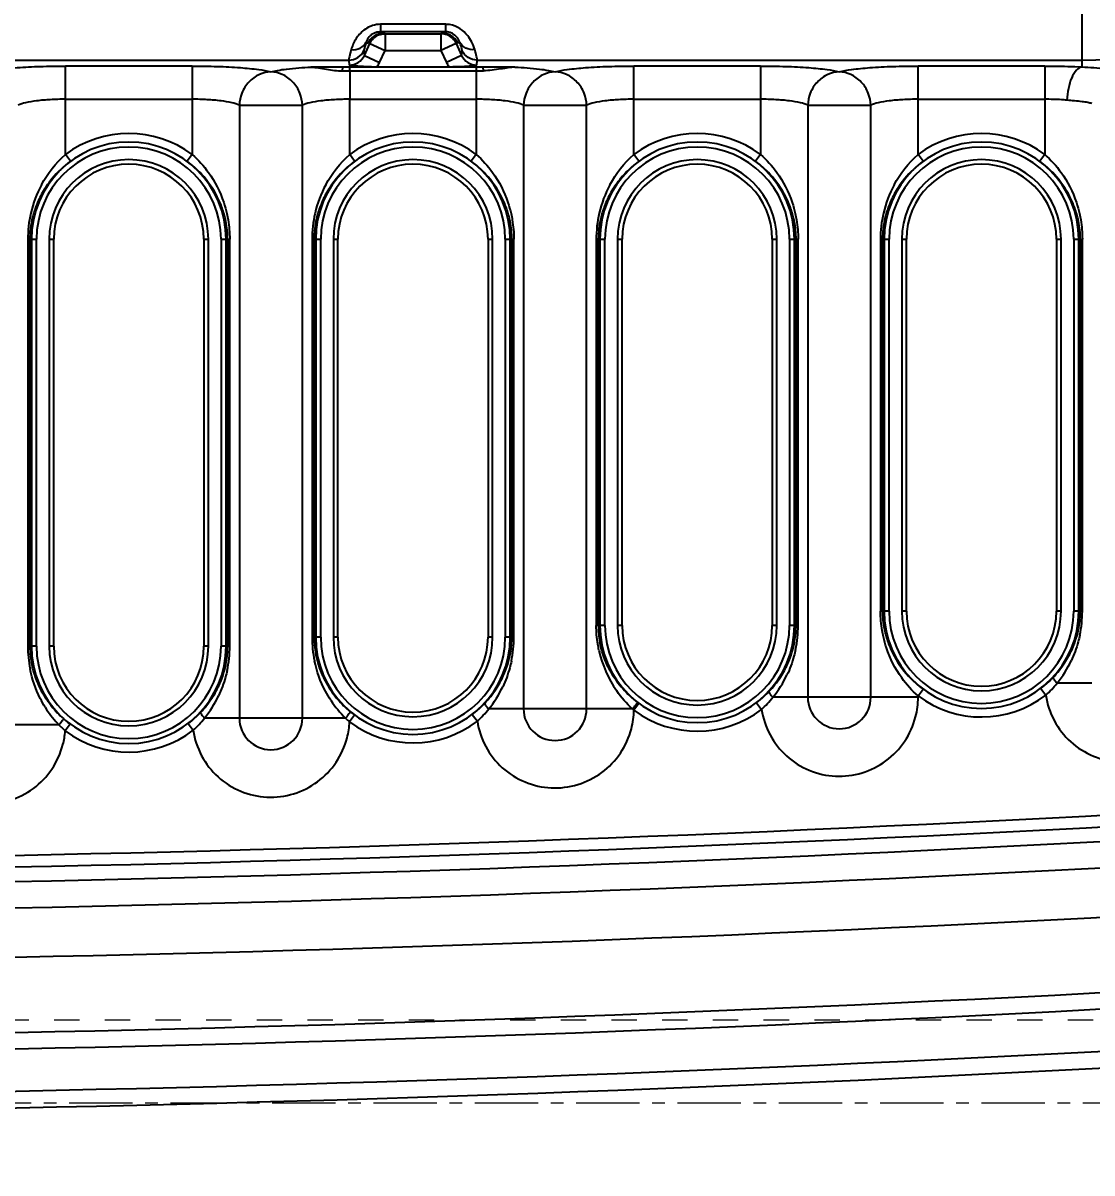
# Model space of a CAD drawing. Header units: millimetres. Extents: x 309 to 11345, y -1340 to 1318.
# Drawn here: x 1087.2 to 1151.5, y -612.7 to -543.5 of the extents above; entities that cross this region are included whole.
import ezdxf

# ---------------------------------------------------------------- set-up
doc = ezdxf.new("R2010")
doc.units = ezdxf.units.MM
doc.header["$LTSCALE"] = 16.335
doc.header["$PDMODE"] = 3
doc.header["$PDSIZE"] = 0.3125
doc.linetypes.add('CENTER', pattern=[0.6, 0.375, -0.075, 0.075, -0.075])
doc.linetypes.add('HIDDEN', pattern=[0.2, 0.1, -0.1])
doc.layers.get('0').update_dxf_attribs({"linetype": 'CONTINUOUS'})
doc.layers.get('Defpoints').update_dxf_attribs({"linetype": 'CONTINUOUS'})
doc.layers.add('cool', color=153, linetype='HIDDEN', lineweight=9)
doc.styles.get("Standard").update_dxf_attribs({"font": 'txt', "width": 0.8})
doc.dimstyles.get("Standard").update_dxf_attribs({"dimtxt": 0.15625, "dimasz": 0.1875, "dimexe": 0.125, "dimexo": 0.0625, "dimtad": 0, "dimtih": 1, "dimtoh": 1, "dimdsep": 46, "dimtxsty": 'Standard', "dimcen": 0.09, "dimadec": 0, "dimazin": 0, "dimtp": 0.01, "dimtm": 0.01, "dimtfac": 1, "dimtofl": 0, "dimtmove": 0, "dimatfit": 3, "dimfxl": 0, "dimtolj": 1, "dimarcsym": 0})

# ---------------------------------------------------------------- blocks, each defined once
blk = doc.blocks.new('*D117')
at = {"color": 4, "lineweight": -2}
blk.add_line((1248.31, -589.328), (1335.614, -589.328), dxfattribs=at)
at = {"layer": 'Defpoints', "color": 0}
for p in [(1045.847, -463.458), (1248.247, -589.328), (1335.614, -589.328)]:
    blk.add_point(p, dxfattribs=at)
at = {"color": 6, "insert": (1354.281, -589.328), "char_height": 10, "attachment_point": 5}
blk.add_mtext('\\A1;125.87', dxfattribs=at)
blk = doc.blocks.new('*D118')
at = {"color": 4, "lineweight": -2}
blk.add_line((1272.345, -608.458), (1335.614, -608.458), dxfattribs=at)
at = {"layer": 'Defpoints', "color": 0}
for p in [(1045.847, -463.458), (1272.283, -608.458), (1335.614, -608.458)]:
    blk.add_point(p, dxfattribs=at)
at = {"color": 6, "insert": (1352.947, -608.458), "char_height": 10, "attachment_point": 5}
blk.add_mtext('\\A1;145.00', dxfattribs=at)
blk = doc.blocks.new('*D119')
at = {"color": 4, "lineweight": -2}
for p, q in [((1045.91, -628.458), (1295.614, -628.458)), ((1295.614, -628.458), (1315.614, -628.208)), ((1315.614, -628.208), (1335.614, -628.208))]:
    blk.add_line(p, q, dxfattribs=at)
at = {"layer": 'Defpoints', "color": 0}
for p in [(1045.847, -463.458), (1045.847, -628.458), (1335.614, -628.208)]:
    blk.add_point(p, dxfattribs=at)
at = {"color": 6, "insert": (1352.947, -628.208), "char_height": 10, "attachment_point": 5}
blk.add_mtext('\\A1;165.00', dxfattribs=at)
blk = doc.blocks.new('*D120')
at = {"color": 4, "lineweight": -2}
blk.add_line((1290.91, -668.458), (1335.614, -668.458), dxfattribs=at)
at = {"layer": 'Defpoints', "color": 0}
for p in [(1045.847, -463.458), (1290.847, -668.458), (1335.614, -668.458)]:
    blk.add_point(p, dxfattribs=at)
at = {"color": 6, "insert": (1353.614, -668.458), "char_height": 10, "attachment_point": 5}
blk.add_mtext('\\A1;205.00', dxfattribs=at)
blk = doc.blocks.new('*D130')
at = {"color": 4, "lineweight": -2}
for p, q in [((1133.847, -632.538), (1133.847, -674.629)), ((1133.847, -674.629), (1137.593, -694.629)), ((1137.593, -694.629), (1137.593, -714.629))]:
    blk.add_line(p, q, dxfattribs=at)
at = {"layer": 'Defpoints', "color": 0}
for p in [(1045.847, -463.458), (1133.847, -632.476), (1137.593, -714.629)]:
    blk.add_point(p, dxfattribs=at)
at = {"color": 6, "insert": (1137.593, -729.296), "char_height": 10, "attachment_point": 5, "rotation": 90}
blk.add_mtext('\\A1;88.00', dxfattribs=at)
blk = doc.blocks.new('*D131')
at = {"color": 4, "lineweight": -2}
blk.add_line((1245.346, -525.14), (1245.346, -714.629), dxfattribs=at)
at = {"layer": 'Defpoints', "color": 0}
for p in [(1045.847, -463.458), (1245.346, -525.077), (1245.346, -714.629)]:
    blk.add_point(p, dxfattribs=at)
at = {"color": 6, "insert": (1245.346, -732.629), "char_height": 10, "attachment_point": 5, "rotation": 90}
blk.add_mtext('\\A1;199.50', dxfattribs=at)
blk = doc.blocks.new('*D132')
at = {"color": 4, "lineweight": -2}
for p, q in [((1243.847, -593.791), (1243.847, -674.629)), ((1243.847, -674.629), (1234.06, -694.629)), ((1234.06, -694.629), (1234.06, -714.629))]:
    blk.add_line(p, q, dxfattribs=at)
at = {"layer": 'Defpoints', "color": 0}
for p in [(1045.847, -463.458), (1243.847, -593.728), (1234.06, -714.629)]:
    blk.add_point(p, dxfattribs=at)
at = {"color": 6, "insert": (1234.06, -731.963), "char_height": 10, "attachment_point": 5, "rotation": 90}
blk.add_mtext('\\A1;198.00', dxfattribs=at)
blk = doc.blocks.new('*D133')
at = {"color": 4, "lineweight": -2}
blk.add_line((1267.747, -492.391), (1267.747, -714.629), dxfattribs=at)
at = {"layer": 'Defpoints', "color": 0}
for p in [(1045.847, -463.458), (1267.747, -492.328), (1267.747, -714.629)]:
    blk.add_point(p, dxfattribs=at)
at = {"color": 6, "insert": (1267.747, -732.629), "char_height": 10, "attachment_point": 5, "rotation": 90}
blk.add_mtext('\\A1;221.90', dxfattribs=at)
blk = doc.blocks.new('*D134')
at = {"color": 4, "lineweight": -2}
for p, q in [((1290.847, -668.521), (1290.847, -688.458)), ((1290.847, -688.458), (1302.533, -694.629)), ((1302.533, -694.629), (1302.533, -714.629))]:
    blk.add_line(p, q, dxfattribs=at)
at = {"layer": 'Defpoints', "color": 0}
for p in [(1045.847, -463.458), (1290.847, -668.458), (1302.533, -714.629)]:
    blk.add_point(p, dxfattribs=at)
at = {"color": 6, "insert": (1302.533, -733.296), "char_height": 10, "attachment_point": 5, "rotation": 90}
blk.add_mtext('\\A1;245.00', dxfattribs=at)
blk = doc.blocks.new('*D166')
at = {"color": 4, "lineweight": -2}
for p, q in [((1275.847, -526.278), (1275.847, -675.217)), ((1275.847, -675.217), (1285.463, -695.217)), ((1285.463, -695.217), (1285.463, -715.217))]:
    blk.add_line(p, q, dxfattribs=at)
at = {"layer": 'Defpoints', "color": 0}
for p in [(1045.847, -463.458), (1275.847, -526.216), (1285.463, -715.217)]:
    blk.add_point(p, dxfattribs=at)
at = {"color": 6, "insert": (1285.463, -733.217), "char_height": 10, "attachment_point": 5, "rotation": 90}
blk.add_mtext('\\A1;230.00', dxfattribs=at)

msp = doc.modelspace()

# ---------------------------------------------------------------- linework, layer by layer
at = {"color": 7, "linetype": 'Continuous'}
for p, q in [((1150.922, -535.704), (1150.922, -546.136)), ((1112.65, -543.573), (1108.754, -543.573)), ((1108.754, -543.573), (1108.754, -544.025)), ((1112.65, -543.573), (1112.65, -544.025)), ((1108.452, -544.238), (1108.45, -544.238)), ((1112.65, -544.025), (1108.754, -544.025)), ((1108.754, -544.025), (1108.849, -544.105)), ((1108.849, -544.105), (1109.023, -544.105)), ((1109.023, -544.138), (1112.38, -544.138)), ((1109.023, -544.138), (1109.023, -545.143)), ((1112.38, -544.105), (1112.554, -544.105)), ((1112.38, -544.138), (1112.38, -545.143)), ((1112.65, -544.025), (1112.554, -544.105)), ((1112.954, -544.238), (1112.952, -544.238)), ((1107.752, -545.144), (1107.777, -545.44)), ((1107.777, -545.44), (1108.113, -544.719)), ((1107.895, -544.649), (1107.979, -544.719)), ((1108.113, -544.719), (1109.023, -545.143)), ((1108.687, -545.865), (1109.023, -545.143)), ((1109.023, -545.143), (1112.38, -545.143)), ((1113.29, -544.719), (1112.38, -545.143)), ((1112.38, -545.143), (1112.717, -545.865)), ((1113.29, -544.719), (1113.627, -545.44)), ((1113.508, -544.649), (1113.425, -544.719)), ((1113.627, -545.44), (1113.652, -545.144)), ((994.907, -545.72), (1106.842, -545.72)), ((1106.842, -545.72), (1106.868, -546.027)), ((1107.777, -545.44), (1108.687, -545.865)), ((1113.627, -545.44), (1112.717, -545.865)), ((1114.536, -546.027), (1114.562, -545.72)), ((1114.562, -545.72), (1150.922, -545.72)), ((1097.416, -546.082), (1089.8, -546.082)), ((1089.8, -551.405), (1089.8, -546.082)), ((1097.416, -546.082), (1097.416, -551.405)), ((1106.464, -546.369), (1106.476, -546.146)), ((1114.509, -546.144), (1106.894, -546.144)), ((1106.895, -546.375), (1106.894, -548.082)), ((1106.895, -546.375), (1114.509, -546.375)), ((1114.509, -546.144), (1114.51, -551.405)), ((1114.94, -546.369), (1114.928, -546.146)), ((1131.603, -546.082), (1123.987, -546.082)), ((1123.987, -551.405), (1123.987, -546.082)), ((1131.603, -546.082), (1131.603, -551.405)), ((1148.697, -546.082), (1141.081, -546.082)), ((1141.081, -551.405), (1141.081, -546.082)), ((1148.697, -546.082), (1148.697, -551.405)), ((1089.8, -548.082), (1097.416, -548.082)), ((1100.26, -548.434), (1104.051, -548.434)), ((1100.26, -548.434), (1100.26, -585.313)), ((1104.051, -585.313), (1104.051, -548.434)), ((1106.894, -548.082), (1114.51, -548.082)), ((1106.894, -551.405), (1106.894, -548.082)), ((1117.353, -548.434), (1121.144, -548.434)), ((1117.353, -548.434), (1117.353, -584.76)), ((1121.144, -584.76), (1121.144, -548.434)), ((1123.987, -548.082), (1131.603, -548.082)), ((1134.447, -548.434), (1138.238, -548.434)), ((1134.447, -548.434), (1134.447, -584.056)), ((1138.238, -584.056), (1138.238, -548.434)), ((1141.081, -548.082), (1148.697, -548.082)), ((1090.1, -551.807), (1089.8, -551.405)), ((1097.416, -551.405), (1097.116, -551.807)), ((1107.194, -551.807), (1106.894, -551.405)), ((1114.51, -551.405), (1114.21, -551.807)), ((1124.287, -551.807), (1123.987, -551.405)), ((1131.603, -551.405), (1131.303, -551.807)), ((1141.381, -551.807), (1141.081, -551.405)), ((1148.697, -551.405), (1148.397, -551.807)), ((1087.661, -556.505), (1087.537, -556.505)), ((1087.537, -556.505), (1087.537, -580.989)), ((1087.661, -580.989), (1087.661, -556.505)), ((1087.757, -556.505), (1088.058, -556.505)), ((1087.757, -556.505), (1087.757, -580.989)), ((1088.058, -580.989), (1088.058, -556.505)), ((1088.819, -556.505), (1089.095, -556.505)), ((1088.819, -556.505), (1088.819, -580.989)), ((1089.095, -580.989), (1089.095, -556.505)), ((1098.122, -556.505), (1098.398, -556.505)), ((1098.122, -556.505), (1098.122, -580.989)), ((1098.398, -580.989), (1098.398, -556.505)), ((1099.159, -556.505), (1099.46, -556.505)), ((1099.159, -556.505), (1099.159, -580.989)), ((1099.46, -580.989), (1099.46, -556.505)), ((1099.555, -556.505), (1099.68, -556.505)), ((1099.555, -556.505), (1099.555, -580.989)), ((1099.68, -580.989), (1099.68, -556.505)), ((1104.755, -556.505), (1104.631, -556.505)), ((1104.631, -556.505), (1104.631, -580.436)), ((1104.755, -580.436), (1104.755, -556.505)), ((1104.85, -556.505), (1105.151, -556.505)), ((1104.85, -556.505), (1104.85, -580.436)), ((1105.151, -580.436), (1105.151, -556.505)), ((1105.912, -556.505), (1106.188, -556.505)), ((1105.912, -556.505), (1105.912, -580.436)), ((1106.188, -580.436), (1106.188, -556.505)), ((1115.216, -556.505), (1115.491, -556.505)), ((1115.216, -556.505), (1115.216, -580.436)), ((1115.491, -580.436), (1115.491, -556.505)), ((1116.252, -556.505), (1116.553, -556.505)), ((1116.252, -556.505), (1116.252, -580.436)), ((1116.553, -580.436), (1116.553, -556.505)), ((1116.649, -556.505), (1116.773, -556.505)), ((1116.649, -556.505), (1116.649, -580.436)), ((1116.773, -580.436), (1116.773, -556.505)), ((1121.848, -556.505), (1121.724, -556.505)), ((1121.724, -556.505), (1121.724, -579.732)), ((1121.848, -579.732), (1121.848, -556.505)), ((1121.944, -556.505), (1122.245, -556.505)), ((1121.944, -556.505), (1121.944, -579.732)), ((1122.245, -579.732), (1122.245, -556.505)), ((1123.006, -556.505), (1123.282, -556.505)), ((1123.006, -556.505), (1123.006, -579.732)), ((1123.282, -579.732), (1123.282, -556.505)), ((1132.309, -556.505), (1132.585, -556.505)), ((1132.309, -556.505), (1132.309, -579.732)), ((1132.585, -579.732), (1132.585, -556.505)), ((1133.346, -556.505), (1133.647, -556.505)), ((1133.346, -556.505), (1133.346, -579.732)), ((1133.647, -579.732), (1133.647, -556.505)), ((1133.742, -556.505), (1133.867, -556.505)), ((1133.742, -556.505), (1133.742, -579.732)), ((1133.867, -579.733), (1133.867, -556.505)), ((1138.942, -556.505), (1138.818, -556.505)), ((1138.818, -556.505), (1138.818, -578.878)), ((1138.942, -578.878), (1138.942, -556.505)), ((1139.037, -556.505), (1139.338, -556.505)), ((1139.037, -556.505), (1139.037, -578.878)), ((1139.338, -578.878), (1139.338, -556.505)), ((1140.099, -556.505), (1140.375, -556.505)), ((1140.099, -556.505), (1140.099, -578.878)), ((1140.375, -578.878), (1140.375, -556.505)), ((1149.403, -556.505), (1149.678, -556.505)), ((1149.403, -556.505), (1149.403, -578.878)), ((1149.678, -578.878), (1149.678, -556.505)), ((1150.439, -556.505), (1150.74, -556.505)), ((1150.439, -556.505), (1150.439, -578.878)), ((1150.74, -578.878), (1150.74, -556.505)), ((1150.836, -556.505), (1150.96, -556.505)), ((1150.836, -556.505), (1150.836, -578.878)), ((1150.96, -578.878), (1150.96, -556.505)), ((1138.942, -578.878), (1138.818, -578.878)), ((1139.338, -578.878), (1139.037, -578.878)), ((1140.375, -578.878), (1140.099, -578.878)), ((1149.678, -578.878), (1149.403, -578.878)), ((1150.74, -578.878), (1150.439, -578.878)), ((1150.836, -578.878), (1150.96, -578.878)), ((1121.848, -579.732), (1121.724, -579.732)), ((1122.245, -579.732), (1121.944, -579.732)), ((1123.282, -579.732), (1123.006, -579.732)), ((1132.585, -579.732), (1132.309, -579.732)), ((1133.647, -579.732), (1133.346, -579.732)), ((1133.742, -579.732), (1133.867, -579.733)), ((1087.661, -580.989), (1087.537, -580.989)), ((1088.058, -580.989), (1087.757, -580.989)), ((1089.095, -580.989), (1088.819, -580.989)), ((1098.398, -580.989), (1098.122, -580.989)), ((1099.46, -580.989), (1099.159, -580.989)), ((1099.555, -580.989), (1099.68, -580.989)), ((1104.755, -580.436), (1104.631, -580.436)), ((1105.151, -580.436), (1104.85, -580.436)), ((1106.188, -580.436), (1105.912, -580.436)), ((1115.491, -580.436), (1115.216, -580.436)), ((1116.553, -580.436), (1116.252, -580.436)), ((1116.649, -580.436), (1116.773, -580.436)), ((1151.54, -583.201), (1149.446, -583.201)), ((1141.081, -583.978), (1141.381, -583.576)), ((1148.455, -583.532), (1148.76, -583.93)), ((1124.287, -584.43), (1123.987, -584.832)), ((1131.361, -584.387), (1131.666, -584.785)), ((1141.081, -584.056), (1132.352, -584.056)), ((1141.081, -584.056), (1141.081, -583.978)), ((1107.189, -585.131), (1106.889, -585.533)), ((1114.268, -585.091), (1114.573, -585.489)), ((1123.905, -584.76), (1115.259, -584.76)), ((1089.407, -585.715), (1081.072, -585.715)), ((1090.088, -585.678), (1089.786, -586.079)), ((1097.174, -585.644), (1097.479, -586.042)), ((1106.651, -585.313), (1098.165, -585.313))]:
    msp.add_line(p, q, dxfattribs=at)
for centre, radius, start, end in [((1150.922, -512.766), 32.954, 270, 90), ((1112.649, -545.133), 1.56, 80.67566, 89.98573), ((1109.032, -545.556), 2.074, 136.64159, 138.91854), ((1108.948, -545.474), 1.957, 127.73679, 136.7035), ((1108.895, -545.149), 1.013, 115.92354, 154.94585), ((1109.023, -545.139), 1.001, 111.68775, 133.43168), ((1112.38, -545.141), 1.003, 46.58371, 89.99284), ((1112.651, -544.98), 0.955, 82.49671, 90.08854), ((1112.509, -545.149), 1.013, 25.05403, 64.07634), ((1108.661, -544.862), 0.795, 156.55422, 164.43916), ((1106.893, -530.533), 15.842, 268.4482, 270.00816), ((1106.892, -631.478), 85.333, 89.99885, 90.27965), ((1106.85, -545.008), 2.027, 326.66897, 334.99203), ((1114.553, -545.009), 2.026, 205.00418, 213.33483), ((1114.51, -631.371), 85.227, 89.71923, 90.00086), ((1114.51, -530.476), 15.899, 269.99392, 271.54744), ((1093.608, -556.505), 5.852, 0, 180), ((1093.608, -556.505), 6.365, 53.25404, 126.74596), ((1110.702, -556.505), 5.852, 0, 180), ((1110.702, -556.505), 6.365, 53.25449, 126.74604), ((1127.795, -556.505), 5.852, 0, 180), ((1127.795, -556.505), 6.365, 53.25404, 126.74596), ((1144.889, -556.505), 5.852, 0, 180), ((1144.889, -556.505), 6.365, 53.25404, 126.74596), ((1093.608, -556.505), 5.551, 0, 180), ((1110.702, -556.505), 5.551, 0, 180), ((1127.795, -556.505), 5.551, 0, 180), ((1144.889, -556.505), 5.551, 0, 180), ((1093.608, -556.505), 4.79, 0, 180), ((1093.842, -556.832), 6.265, 126.67154, 140.62332), ((1093.608, -556.505), 4.514, 0, 180), ((1093.368, -556.84), 6.275, 42.45432, 53.32018), ((1110.702, -556.505), 4.79, 0, 180), ((1110.936, -556.832), 6.265, 126.67154, 140.62332), ((1110.702, -556.505), 4.514, 0, 180), ((1110.461, -556.84), 6.275, 42.45432, 53.32018), ((1127.795, -556.505), 4.79, 0, 180), ((1128.029, -556.832), 6.265, 126.67154, 140.62332), ((1127.795, -556.505), 4.514, 0, 180), ((1127.555, -556.84), 6.275, 42.45432, 53.32018), ((1144.889, -556.505), 4.79, 0, 180), ((1145.123, -556.832), 6.265, 126.67154, 140.62332), ((1144.889, -556.505), 4.514, 0, 180), ((1144.648, -556.84), 6.275, 42.45432, 53.32018), ((1094.402, -556.472), 6.86, 151.70951, 167.07638), ((1093.713, -556.724), 6.097, 140.63545, 149.13661), ((1111.496, -556.472), 6.86, 151.70951, 167.07638), ((1110.806, -556.724), 6.097, 140.63545, 149.13661), ((1128.589, -556.472), 6.86, 151.70951, 167.07638), ((1127.9, -556.724), 6.097, 140.63545, 149.13661), ((1145.683, -556.472), 6.86, 151.70951, 167.07638), ((1144.993, -556.724), 6.097, 140.63545, 149.13661), ((1093.565, -556.635), 5.924, 149.14275, 157.86892), ((1110.659, -556.635), 5.924, 149.14275, 157.86892), ((1127.752, -556.635), 5.924, 149.14275, 157.86892), ((1144.846, -556.635), 5.924, 149.14275, 157.86892), ((1093.387, -556.562), 5.732, 157.87532, 165.89125), ((1110.48, -556.562), 5.732, 157.87532, 165.89125), ((1127.574, -556.562), 5.732, 157.87532, 165.89125), ((1144.667, -556.562), 5.732, 157.87532, 165.89125), ((1094.522, -556.509), 6.985, 167.0025, 179.96792), ((1093.225, -556.52), 5.565, 165.90603, 173.29158), ((1093.925, -556.522), 5.631, 0.17075, 11.28696), ((1111.616, -556.509), 6.985, 167.0025, 179.96792), ((1110.319, -556.52), 5.565, 165.90603, 173.29158), ((1111.018, -556.522), 5.631, 0.17075, 11.28696), ((1128.709, -556.509), 6.985, 167.0025, 179.96792), ((1127.412, -556.52), 5.565, 165.90603, 173.29158), ((1128.112, -556.522), 5.631, 0.17075, 11.28696), ((1145.803, -556.509), 6.985, 167.0025, 179.96792), ((1144.506, -556.52), 5.565, 165.90603, 173.29158), ((1145.205, -556.522), 5.631, 0.17075, 11.28696), ((1093.117, -556.506), 5.455, 173.30508, 179.99397), ((1110.21, -556.506), 5.455, 173.30508, 179.99397), ((1127.304, -556.506), 5.455, 173.30508, 179.99397), ((1144.397, -556.506), 5.455, 173.30508, 179.99397), ((1144.573, -578.861), 5.631, 180.17075, 191.28696), ((1144.889, -578.878), 5.852, 180, 0), ((1144.889, -578.878), 5.551, 180, 360), ((1144.889, -578.878), 4.79, 180, 360), ((1144.889, -578.878), 4.514, 180, 0), ((1144.038, -578.878), 6.922, 347.9148, 0.00272), ((1127.449, -579.719), 5.601, 180.13421, 190.56557), ((1127.795, -579.732), 5.852, 180, 0), ((1127.795, -579.732), 5.551, 180, 360), ((1127.795, -579.732), 4.79, 180, 360), ((1127.795, -579.732), 4.514, 180, 0), ((1126.944, -579.733), 6.922, 347.91491, 0.00271), ((1145.244, -578.872), 5.59, 339.44454, 346.63591), ((1094.497, -580.987), 6.959, 180.02038, 191.24318), ((1093.32, -580.968), 5.658, 180.21039, 192.28414), ((1093.608, -580.989), 5.852, 180, 0), ((1093.608, -580.989), 5.551, 180, 360), ((1093.608, -580.989), 4.79, 180, 360), ((1093.608, -580.989), 4.514, 180, 0), ((1092.757, -580.99), 6.922, 347.91491, 0.00271), ((1111.578, -580.437), 6.948, 179.99565, 191.79341), ((1110.43, -580.413), 5.675, 180.23539, 192.81463), ((1110.702, -580.436), 5.852, 180, 0), ((1110.702, -580.436), 5.551, 180, 360), ((1110.702, -580.436), 4.79, 180, 360), ((1110.702, -580.436), 4.514, 180, 0), ((1109.851, -580.437), 6.922, 347.91491, 0.00271), ((1128.15, -579.727), 5.59, 339.44455, 346.63598), ((1145.016, -578.778), 5.836, 331.24535, 339.36726), ((1111.057, -580.431), 5.59, 339.44455, 346.63598), ((1128.577, -579.771), 6.847, 192.30234, 214.77016), ((1127.923, -579.633), 5.836, 331.24539, 339.36727), ((1144.707, -578.616), 6.185, 326.92541, 331.30513), ((1093.963, -580.984), 5.59, 339.44455, 346.63598), ((1110.829, -580.337), 5.836, 331.24539, 339.36727), ((1127.614, -579.471), 6.185, 326.92539, 331.30518), ((1144.27, -579.008), 6.662, 320.98406, 334.63808), ((1093.736, -580.89), 5.836, 331.24539, 339.36727), ((1110.744, -580.26), 6.021, 204.68143, 217.09699), ((1110.52, -580.174), 6.185, 326.92539, 331.30518), ((1127.9, -579.514), 6.097, 209.83705, 221.28497), ((1127.176, -579.862), 6.662, 320.98408, 334.63815), ((1145.129, -578.543), 6.275, 222.45432, 233.32018), ((1093.63, -580.825), 5.997, 203.72274, 215.74473), ((1093.427, -580.728), 6.185, 326.92539, 331.30518), ((1110.083, -580.566), 6.662, 320.98408, 334.63815), ((1128.031, -579.403), 6.268, 221.26192, 232.32065), ((1092.989, -581.119), 6.662, 320.98408, 334.63815), ((1111.131, -580.705), 6.427, 213.33947, 225.80688), ((1128.13, -579.285), 6.422, 232.26634, 233.24758), ((1136.342, -584.056), 1.896, 180.00015, 359.99985), ((1136.342, -584.056), 4.739, 345.50384, 0), ((1144.889, -578.878), 6.365, 233.25404, 307.45489), ((1094.084, -581.22), 6.487, 212.01283, 222.72997), ((1111.027, -580.001), 6.407, 230.2785, 233.20064), ((1119.249, -584.76), 1.896, 180.00015, 359.99985), ((1119.249, -584.76), 4.739, 345.50376, 359.12551), ((1127.602, -580.678), 5.507, 227.83305, 228.96586), ((1127.795, -579.732), 6.365, 233.24767, 307.45489), ((1094.034, -581.261), 6.423, 222.76352, 223.90628), ((1093.478, -581.856), 5.61, 223.46878, 225.30291), ((1093.338, -581.999), 5.409, 225.29177, 228.95989), ((1093.902, -580.592), 6.358, 228.35561, 231.56573), ((1093.97, -580.507), 6.466, 231.56109, 233.09781), ((1102.155, -585.313), 1.896, 180.00015, 359.99985), ((1110.491, -581.393), 5.488, 225.59483, 228.97683), ((1102.155, -585.313), 4.739, 345.50378, 357.34241), ((1110.702, -580.436), 6.365, 233.19616, 307.45489), ((1085.062, -585.715), 4.739, 345.50343, 355.59575), ((1093.608, -580.989), 6.365, 233.09655, 307.45489), ((1045.847, 1403.717), 1997.698, 265.604565, 274.395435), ((1045.847, 1403.717), 1998.398, 265.604565, 274.395435), ((1045.847, 1403.717), 1999.273, 265.604565, 274.395435), ((1045.847, 1403.717), 2000.858, 265.604565, 274.395435), ((1045.847, 1403.717), 2003.819, 265.604565, 274.395435), ((1045.847, 1403.717), 2008.352, 265.604565, 274.395435), ((1045.847, 1403.717), 2009.339, 265.604565, 274.395435), ((1045.847, 1403.717), 2011.88, 265.604565, 274.395435), ((1045.847, 1403.717), 2012.885, 265.604565, 274.395435)]:
    msp.add_arc(centre, radius, start, end, dxfattribs=at)
for points, knots in [([(1108.264, -543.651), (1108.217, -543.667), (1108.034, -543.737), (1107.865, -543.838), (1107.75, -543.927)], [0, 0, 0, 0, 0.257893, 1, 1, 1, 1]), ([(1114.418, -545.094), (1114.331, -544.794), (1114.093, -544.316), (1113.543, -543.799), (1113.127, -543.63), (1112.902, -543.593)], [0, 0, 0, 0, 0.419109, 0.694063, 1, 1, 1, 1]), ([(1107.468, -544.193), (1107.402, -544.269), (1107.196, -544.543), (1107.053, -544.861), (1106.985, -545.094)], [0, 0, 0, 0, 0.293028, 1, 1, 1, 1]), ([(1108.256, -544.168), (1108.21, -544.197), (1108.077, -544.3), (1107.977, -544.442), (1107.932, -544.546)], [0, 0, 0, 0, 0.324542, 1, 1, 1, 1]), ([(1108.754, -544.025), (1108.707, -544.025), (1108.533, -544.037), (1108.363, -544.1), (1108.256, -544.168)], [0, 0, 0, 0, 0.27182, 1, 1, 1, 1]), ([(1108.45, -544.238), (1108.446, -544.238), (1108.439, -544.238), (1108.44, -544.223), (1108.463, -544.209), (1108.501, -544.181), (1108.576, -544.149), (1108.637, -544.131), (1108.675, -544.123)], [0, 0, 0, 0, 0.03338, 0.055741, 0.139126, 0.307065, 0.580667, 1, 1, 1, 1]), ([(1108.485, -544.229), (1108.481, -544.23), (1108.47, -544.234), (1108.459, -544.237), (1108.452, -544.238)], [0, 0, 0, 0, 0.351875, 1, 1, 1, 1]), ([(1108.937, -544.138), (1108.876, -544.138), (1108.722, -544.151), (1108.574, -544.199), (1108.485, -544.229)], [0, 0, 0, 0, 0.392081, 1, 1, 1, 1]), ([(1108.675, -544.123), (1108.688, -544.12), (1108.745, -544.11), (1108.804, -544.105), (1108.849, -544.105)], [0, 0, 0, 0, 0.228819, 1, 1, 1, 1]), ([(1112.554, -544.105), (1112.6, -544.105), (1112.688, -544.116), (1112.794, -544.129), (1113.017, -544.238), (1112.954, -544.238)], [0, 0, 0, 0, 0.314614, 0.565598, 1, 1, 1, 1]), ([(1112.751, -544.175), (1112.741, -544.173), (1112.698, -544.162), (1112.655, -544.154), (1112.62, -544.149)], [0, 0, 0, 0, 0.218802, 1, 1, 1, 1]), ([(1112.952, -544.238), (1112.931, -544.236), (1112.866, -544.207), (1112.799, -544.188), (1112.751, -544.175)], [0, 0, 0, 0, 0.290003, 1, 1, 1, 1]), ([(1113.508, -544.649), (1113.478, -544.537), (1113.319, -544.235), (1112.99, -544.061), (1112.776, -544.033)], [0, 0, 0, 0, 0.348001, 1, 1, 1, 1]), ([(1106.985, -545.094), (1106.945, -545.231), (1106.894, -545.412), (1106.85, -545.621), (1106.84, -545.693), (1106.842, -545.72)], [0, 0, 0, 0, 0.665407, 0.875292, 1, 1, 1, 1]), ([(1106.842, -545.72), (1107.029, -545.72), (1107.411, -545.611), (1107.672, -545.313), (1107.752, -545.144)], [0, 0, 0, 0, 0.500608, 1, 1, 1, 1]), ([(1106.985, -545.094), (1107.169, -545.111), (1107.539, -545.059), (1107.819, -544.799), (1107.895, -544.649)], [0, 0, 0, 0, 0.522337, 1, 1, 1, 1]), ([(1107.789, -544.961), (1107.785, -544.976), (1107.771, -545.026), (1107.758, -545.075), (1107.754, -545.11)], [0, 0, 0, 0, 0.311222, 1, 1, 1, 1]), ([(1107.895, -544.649), (1107.884, -544.679), (1107.847, -544.782), (1107.812, -544.886), (1107.789, -544.961)], [0, 0, 0, 0, 0.290956, 1, 1, 1, 1]), ([(1113.652, -545.144), (1113.653, -545.123), (1113.643, -545.066), (1113.6, -544.9), (1113.548, -544.757), (1113.508, -544.649)], [0, 0, 0, 0, 0.123367, 0.332805, 1, 1, 1, 1]), ([(1114.418, -545.094), (1114.235, -545.111), (1113.865, -545.059), (1113.585, -544.799), (1113.508, -544.649)], [0, 0, 0, 0, 0.522338, 1, 1, 1, 1]), ([(1114.562, -545.72), (1114.375, -545.72), (1113.993, -545.611), (1113.731, -545.313), (1113.652, -545.144)], [0, 0, 0, 0, 0.500609, 1, 1, 1, 1]), ([(1114.562, -545.72), (1114.563, -545.693), (1114.553, -545.621), (1114.51, -545.412), (1114.458, -545.231), (1114.418, -545.094)], [0, 0, 0, 0, 0.124728, 0.334597, 1, 1, 1, 1]), ([(1106.868, -546.027), (1107.056, -546.027), (1107.44, -545.915), (1107.698, -545.611), (1107.777, -545.44)], [0, 0, 0, 0, 0.500459, 1, 1, 1, 1]), ([(1113.627, -545.44), (1113.705, -545.611), (1113.964, -545.915), (1114.348, -546.027), (1114.536, -546.027)], [0, 0, 0, 0, 0.499533, 1, 1, 1, 1]), ([(1085.062, -546.434), (1085.299, -546.363), (1085.912, -546.266), (1086.985, -546.163), (1088.323, -546.097), (1089.292, -546.082), (1089.8, -546.082)], [0, 0, 0, 0, 0.155949, 0.389404, 0.679649, 1, 1, 1, 1]), ([(1097.416, -546.082), (1097.925, -546.082), (1098.893, -546.097), (1100.232, -546.163), (1101.305, -546.266), (1101.918, -546.363), (1102.155, -546.434)], [0, 0, 0, 0, 0.320373, 0.610617, 0.844065, 1, 1, 1, 1]), ([(1102.155, -546.434), (1101.921, -546.442), (1101.427, -546.559), (1100.797, -547.013), (1100.375, -547.677), (1100.268, -548.188), (1100.26, -548.434)], [0, 0, 0, 0, 0.233579, 0.491555, 0.754782, 1, 1, 1, 1]), ([(1102.155, -546.434), (1102.284, -546.395), (1102.598, -546.331), (1103.401, -546.218), (1104.076, -546.169), (1104.567, -546.142)], [0, 0, 0, 0, 0.166376, 0.393599, 1, 1, 1, 1]), ([(1104.051, -548.434), (1104.042, -548.188), (1103.935, -547.677), (1103.513, -547.013), (1102.883, -546.559), (1102.389, -546.442), (1102.155, -546.434)], [0, 0, 0, 0, 0.245219, 0.508446, 0.766421, 1, 1, 1, 1]), ([(1104.566, -546.142), (1104.717, -546.151), (1105.026, -546.195), (1105.653, -546.301), (1106.138, -546.372), (1106.464, -546.369)], [0, 0, 0, 0, 0.236936, 0.488719, 1, 1, 1, 1]), ([(1106.868, -546.027), (1106.986, -546.04), (1107.543, -546.095), (1108.103, -546.122), (1108.543, -546.122)], [0, 0, 0, 0, 0.213127, 1, 1, 1, 1]), ([(1106.895, -546.375), (1106.895, -546.359), (1106.894, -546.282), (1106.894, -546.205), (1106.894, -546.144)], [0, 0, 0, 0, 0.212705, 1, 1, 1, 1]), ([(1112.86, -546.122), (1113.021, -546.122), (1113.581, -546.113), (1114.139, -546.069), (1114.536, -546.027)], [0, 0, 0, 0, 0.287231, 1, 1, 1, 1]), ([(1116.837, -546.142), (1116.551, -546.16), (1115.923, -546.279), (1115.29, -546.36), (1114.94, -546.369)], [0, 0, 0, 0, 0.450175, 1, 1, 1, 1]), ([(1116.837, -546.142), (1117.328, -546.169), (1118.003, -546.218), (1118.806, -546.331), (1119.119, -546.395), (1119.249, -546.434)], [0, 0, 0, 0, 0.606441, 0.833644, 1, 1, 1, 1]), ([(1119.249, -546.434), (1119.014, -546.442), (1118.521, -546.559), (1117.89, -547.013), (1117.468, -547.677), (1117.361, -548.188), (1117.353, -548.434)], [0, 0, 0, 0, 0.233578, 0.491553, 0.754781, 1, 1, 1, 1]), ([(1119.249, -546.434), (1119.486, -546.363), (1120.099, -546.266), (1121.172, -546.163), (1122.51, -546.097), (1123.479, -546.082), (1123.987, -546.082)], [0, 0, 0, 0, 0.155948, 0.389403, 0.679648, 1, 1, 1, 1]), ([(1121.144, -548.434), (1121.136, -548.188), (1121.029, -547.677), (1120.607, -547.013), (1119.976, -546.559), (1119.483, -546.442), (1119.249, -546.434)], [0, 0, 0, 0, 0.245218, 0.508445, 0.766421, 1, 1, 1, 1]), ([(1131.603, -546.082), (1132.112, -546.082), (1133.08, -546.097), (1134.419, -546.163), (1135.492, -546.266), (1136.105, -546.363), (1136.342, -546.434)], [0, 0, 0, 0, 0.320374, 0.610618, 0.844066, 1, 1, 1, 1]), ([(1136.342, -546.434), (1136.108, -546.442), (1135.614, -546.559), (1134.984, -547.013), (1134.562, -547.677), (1134.455, -548.188), (1134.447, -548.434)], [0, 0, 0, 0, 0.233579, 0.491555, 0.754782, 1, 1, 1, 1]), ([(1136.342, -546.434), (1136.579, -546.363), (1137.193, -546.266), (1138.265, -546.163), (1139.604, -546.097), (1140.573, -546.082), (1141.081, -546.082)], [0, 0, 0, 0, 0.155949, 0.389404, 0.679649, 1, 1, 1, 1]), ([(1138.238, -548.434), (1138.229, -548.188), (1138.122, -547.677), (1137.7, -547.013), (1137.07, -546.559), (1136.576, -546.442), (1136.342, -546.434)], [0, 0, 0, 0, 0.245218, 0.508445, 0.766421, 1, 1, 1, 1]), ([(1148.697, -546.082), (1148.889, -546.082), (1149.63, -546.086), (1150.372, -546.108), (1150.922, -546.136)], [0, 0, 0, 0, 0.258385, 1, 1, 1, 1]), ([(1150.922, -546.136), (1150.801, -546.162), (1150.545, -546.36), (1150.277, -546.818), (1150.101, -547.44), (1150.042, -547.9), (1150.032, -548.136)], [0, 0, 0, 0, 0.161731, 0.394637, 0.690583, 1, 1, 1, 1]), ([(1150.922, -546.136), (1151.409, -546.163), (1152.075, -546.198), (1152.866, -546.273), (1153.17, -546.32), (1153.295, -546.35)], [0, 0, 0, 0, 0.613709, 0.838324, 1, 1, 1, 1]), ([(1089.8, -548.082), (1089.495, -548.082), (1088.913, -548.098), (1088.108, -548.163), (1087.463, -548.267), (1087.095, -548.366), (1086.957, -548.434)], [0, 0, 0, 0, 0.318055, 0.606823, 0.840028, 1, 1, 1, 1]), ([(1100.26, -548.434), (1100.122, -548.366), (1099.753, -548.267), (1099.108, -548.163), (1098.304, -548.098), (1097.721, -548.082), (1097.416, -548.082)], [0, 0, 0, 0, 0.159969, 0.39318, 0.681951, 1, 1, 1, 1]), ([(1106.894, -548.082), (1106.589, -548.082), (1106.007, -548.098), (1105.202, -548.163), (1104.557, -548.267), (1104.188, -548.366), (1104.051, -548.434)], [0, 0, 0, 0, 0.31799, 0.60679, 0.840021, 1, 1, 1, 1]), ([(1117.353, -548.434), (1117.216, -548.366), (1116.847, -548.267), (1116.202, -548.163), (1115.397, -548.098), (1114.815, -548.082), (1114.51, -548.082)], [0, 0, 0, 0, 0.159954, 0.393168, 0.681995, 1, 1, 1, 1]), ([(1123.987, -548.082), (1123.682, -548.082), (1123.1, -548.098), (1122.295, -548.163), (1121.65, -548.267), (1121.282, -548.366), (1121.144, -548.434)], [0, 0, 0, 0, 0.318055, 0.606823, 0.840028, 1, 1, 1, 1]), ([(1134.447, -548.434), (1134.309, -548.366), (1133.94, -548.267), (1133.295, -548.163), (1132.491, -548.098), (1131.908, -548.082), (1131.603, -548.082)], [0, 0, 0, 0, 0.159969, 0.39318, 0.681951, 1, 1, 1, 1]), ([(1141.081, -548.082), (1140.776, -548.082), (1140.193, -548.098), (1139.389, -548.163), (1138.744, -548.267), (1138.375, -548.366), (1138.238, -548.434)], [0, 0, 0, 0, 0.318055, 0.606823, 0.840028, 1, 1, 1, 1]), ([(1150.032, -548.136), (1149.926, -548.127), (1149.482, -548.095), (1149.036, -548.082), (1148.697, -548.082)], [0, 0, 0, 0, 0.238668, 1, 1, 1, 1]), ([(1151.54, -548.345), (1151.461, -548.315), (1151.265, -548.27), (1150.762, -548.198), (1150.339, -548.163), (1150.032, -548.136)], [0, 0, 0, 0, 0.166338, 0.393106, 1, 1, 1, 1]), ([(1099.157, -554.446), (1099.09, -554.279), (1098.79, -553.615), (1098.367, -553.007), (1097.998, -552.604)], [0, 0, 0, 0, 0.248204, 1, 1, 1, 1]), ([(1098.397, -552.486), (1098.792, -553.037), (1099.212, -553.863), (1099.455, -554.738), (1099.506, -554.962)], [0, 0, 0, 0, 0.746536, 1, 1, 1, 1]), ([(1116.25, -554.446), (1116.184, -554.279), (1115.884, -553.615), (1115.461, -553.007), (1115.091, -552.604)], [0, 0, 0, 0, 0.248204, 1, 1, 1, 1]), ([(1115.49, -552.486), (1115.885, -553.037), (1116.305, -553.863), (1116.549, -554.738), (1116.6, -554.962)], [0, 0, 0, 0, 0.746536, 1, 1, 1, 1]), ([(1133.344, -554.446), (1133.277, -554.279), (1132.977, -553.615), (1132.554, -553.007), (1132.185, -552.604)], [0, 0, 0, 0, 0.248204, 1, 1, 1, 1]), ([(1132.584, -552.486), (1132.979, -553.037), (1133.399, -553.863), (1133.642, -554.738), (1133.693, -554.962)], [0, 0, 0, 0, 0.746536, 1, 1, 1, 1]), ([(1150.437, -554.446), (1150.371, -554.279), (1150.071, -553.615), (1149.648, -553.007), (1149.278, -552.604)], [0, 0, 0, 0, 0.248204, 1, 1, 1, 1]), ([(1149.677, -552.486), (1150.072, -553.037), (1150.492, -553.863), (1150.736, -554.738), (1150.787, -554.962)], [0, 0, 0, 0, 0.746536, 1, 1, 1, 1]), ([(1099.446, -555.42), (1099.429, -555.336), (1099.355, -555.005), (1099.25, -554.682), (1099.157, -554.446)], [0, 0, 0, 0, 0.253093, 1, 1, 1, 1]), ([(1116.54, -555.42), (1116.523, -555.336), (1116.449, -555.005), (1116.344, -554.682), (1116.25, -554.446)], [0, 0, 0, 0, 0.253093, 1, 1, 1, 1]), ([(1133.633, -555.42), (1133.616, -555.336), (1133.542, -555.005), (1133.437, -554.682), (1133.344, -554.446)], [0, 0, 0, 0, 0.253093, 1, 1, 1, 1]), ([(1150.727, -555.42), (1150.71, -555.336), (1150.636, -555.005), (1150.531, -554.682), (1150.437, -554.446)], [0, 0, 0, 0, 0.253093, 1, 1, 1, 1]), ([(1099.506, -554.962), (1099.534, -555.087), (1099.635, -555.595), (1099.679, -556.115), (1099.679, -556.505)], [0, 0, 0, 0, 0.246522, 1, 1, 1, 1]), ([(1116.6, -554.962), (1116.628, -555.087), (1116.728, -555.595), (1116.773, -556.115), (1116.773, -556.505)], [0, 0, 0, 0, 0.246522, 1, 1, 1, 1]), ([(1133.693, -554.962), (1133.721, -555.087), (1133.822, -555.595), (1133.866, -556.115), (1133.866, -556.505)], [0, 0, 0, 0, 0.246522, 1, 1, 1, 1]), ([(1150.787, -554.962), (1150.815, -555.087), (1150.915, -555.595), (1150.96, -556.115), (1150.96, -556.505)], [0, 0, 0, 0, 0.246522, 1, 1, 1, 1]), ([(1138.991, -580.421), (1138.963, -580.296), (1138.863, -579.788), (1138.818, -579.268), (1138.818, -578.878)], [0, 0, 0, 0, 0.246522, 1, 1, 1, 1]), ([(1150.682, -580.164), (1150.707, -580.06), (1150.795, -579.637), (1150.835, -579.203), (1150.836, -578.878)], [0, 0, 0, 0, 0.247439, 1, 1, 1, 1]), ([(1121.887, -581.229), (1121.861, -581.108), (1121.766, -580.615), (1121.724, -580.111), (1121.724, -579.732)], [0, 0, 0, 0, 0.246665, 1, 1, 1, 1]), ([(1133.589, -581.019), (1133.614, -580.915), (1133.701, -580.491), (1133.742, -580.058), (1133.742, -579.732)], [0, 0, 0, 0, 0.247439, 1, 1, 1, 1]), ([(1140.1, -582.897), (1139.705, -582.346), (1139.286, -581.52), (1139.042, -580.645), (1138.991, -580.421)], [0, 0, 0, 0, 0.746536, 1, 1, 1, 1]), ([(1139.051, -579.963), (1139.068, -580.047), (1139.142, -580.378), (1139.247, -580.701), (1139.34, -580.936)], [0, 0, 0, 0, 0.253093, 1, 1, 1, 1]), ([(1150.806, -580.327), (1150.778, -580.461), (1150.65, -580.986), (1150.462, -581.496), (1150.289, -581.861)], [0, 0, 0, 0, 0.253593, 1, 1, 1, 1]), ([(1099.402, -582.276), (1099.427, -582.172), (1099.514, -581.748), (1099.555, -581.315), (1099.555, -580.989)], [0, 0, 0, 0, 0.247439, 1, 1, 1, 1]), ([(1116.495, -581.723), (1116.52, -581.618), (1116.608, -581.195), (1116.648, -580.762), (1116.649, -580.436)], [0, 0, 0, 0, 0.247439, 1, 1, 1, 1]), ([(1122.612, -582.547), (1122.532, -582.409), (1122.236, -581.839), (1122.032, -581.221), (1121.943, -580.746)], [0, 0, 0, 0, 0.248329, 1, 1, 1, 1]), ([(1139.34, -580.936), (1139.407, -581.104), (1139.707, -581.768), (1140.13, -582.376), (1140.499, -582.779)], [0, 0, 0, 0, 0.248204, 1, 1, 1, 1]), ([(1104.896, -581.671), (1104.918, -581.767), (1105.015, -582.144), (1105.152, -582.51), (1105.273, -582.774)], [0, 0, 0, 0, 0.253211, 1, 1, 1, 1]), ([(1133.713, -581.182), (1133.684, -581.316), (1133.556, -581.841), (1133.368, -582.351), (1133.196, -582.716)], [0, 0, 0, 0, 0.253593, 1, 1, 1, 1]), ([(1088.584, -584.659), (1088.475, -584.485), (1088.067, -583.759), (1087.793, -582.958), (1087.671, -582.344)], [0, 0, 0, 0, 0.247217, 1, 1, 1, 1]), ([(1087.791, -582.172), (1087.811, -582.265), (1087.9, -582.628), (1088.027, -582.982), (1088.139, -583.238)], [0, 0, 0, 0, 0.253218, 1, 1, 1, 1]), ([(1099.526, -582.439), (1099.497, -582.573), (1099.369, -583.098), (1099.181, -583.608), (1099.009, -583.972)], [0, 0, 0, 0, 0.253593, 1, 1, 1, 1]), ([(1105.762, -584.237), (1105.644, -584.059), (1105.206, -583.317), (1104.91, -582.491), (1104.777, -581.857)], [0, 0, 0, 0, 0.247569, 1, 1, 1, 1]), ([(1116.619, -581.886), (1116.591, -582.02), (1116.463, -582.545), (1116.275, -583.055), (1116.102, -583.419)], [0, 0, 0, 0, 0.253593, 1, 1, 1, 1]), ([(1148.455, -583.532), (1148.522, -583.481), (1148.784, -583.272), (1149.03, -583.043), (1149.202, -582.861)], [0, 0, 0, 0, 0.253316, 1, 1, 1, 1]), ([(1149.202, -582.861), (1149.196, -582.875), (1149.217, -582.924), (1149.264, -582.997), (1149.346, -583.096), (1149.41, -583.165), (1149.446, -583.201)], [0, 0, 0, 0, 0.109733, 0.32764, 0.642555, 1, 1, 1, 1]), ([(1105.941, -583.892), (1106.013, -583.987), (1106.312, -584.36), (1106.655, -584.7), (1106.933, -584.929)], [0, 0, 0, 0, 0.247744, 1, 1, 1, 1]), ([(1131.361, -584.387), (1131.429, -584.335), (1131.691, -584.126), (1131.936, -583.897), (1132.108, -583.716)], [0, 0, 0, 0, 0.253316, 1, 1, 1, 1]), ([(1132.108, -583.716), (1132.103, -583.73), (1132.124, -583.779), (1132.17, -583.852), (1132.252, -583.951), (1132.317, -584.02), (1132.352, -584.056)], [0, 0, 0, 0, 0.109733, 0.32764, 0.642555, 1, 1, 1, 1]), ([(1088.762, -584.329), (1088.828, -584.421), (1089.104, -584.783), (1089.421, -585.116), (1089.678, -585.343)], [0, 0, 0, 0, 0.247858, 1, 1, 1, 1]), ([(1114.268, -585.091), (1114.335, -585.039), (1114.597, -584.83), (1114.843, -584.601), (1115.015, -584.42)], [0, 0, 0, 0, 0.253316, 1, 1, 1, 1]), ([(1115.015, -584.42), (1115.009, -584.434), (1115.03, -584.483), (1115.077, -584.556), (1115.159, -584.655), (1115.223, -584.724), (1115.259, -584.76)], [0, 0, 0, 0, 0.109733, 0.32764, 0.642555, 1, 1, 1, 1]), ([(1124.199, -584.364), (1124.194, -584.378), (1124.16, -584.419), (1124.101, -584.506), (1124.009, -584.624), (1123.941, -584.713), (1123.905, -584.76)], [0, 0, 0, 0, 0.093743, 0.316731, 0.64333, 1, 1, 1, 1]), ([(1148.76, -583.93), (1148.843, -584.462), (1149.187, -585.506), (1150.198, -586.803), (1151.591, -587.681), (1153.196, -588.04), (1154.83, -587.838), (1156.299, -587.099), (1157.441, -585.913), (1157.882, -584.906), (1158.024, -584.387)], [0, 0, 0, 0, 0.124983, 0.24998, 0.374974, 0.499965, 0.62496, 0.749966, 0.874976, 1, 1, 1, 1]), ([(1097.174, -585.644), (1097.242, -585.592), (1097.504, -585.383), (1097.749, -585.154), (1097.921, -584.973)], [0, 0, 0, 0, 0.253316, 1, 1, 1, 1]), ([(1097.921, -584.973), (1097.916, -584.987), (1097.937, -585.036), (1097.983, -585.109), (1098.065, -585.208), (1098.13, -585.277), (1098.165, -585.313)], [0, 0, 0, 0, 0.109733, 0.32764, 0.642555, 1, 1, 1, 1]), ([(1106.933, -584.929), (1106.933, -584.944), (1106.897, -584.987), (1106.846, -585.071), (1106.754, -585.185), (1106.687, -585.269), (1106.651, -585.313)], [0, 0, 0, 0, 0.096258, 0.319033, 0.643625, 1, 1, 1, 1]), ([(1131.666, -584.785), (1131.749, -585.316), (1132.093, -586.361), (1133.105, -587.658), (1134.497, -588.536), (1136.103, -588.895), (1137.736, -588.693), (1139.205, -587.953), (1140.347, -586.768), (1140.789, -585.761), (1140.93, -585.242)], [0, 0, 0, 0, 0.124983, 0.24998, 0.374974, 0.499965, 0.62496, 0.749966, 0.874976, 1, 1, 1, 1]), ([(1089.678, -585.343), (1089.681, -585.358), (1089.648, -585.404), (1089.599, -585.485), (1089.509, -585.594), (1089.443, -585.674), (1089.407, -585.715)], [0, 0, 0, 0, 0.100175, 0.322782, 0.644792, 1, 1, 1, 1]), ([(1114.573, -585.489), (1114.656, -586.02), (1114.999, -587.065), (1116.011, -588.362), (1117.404, -589.239), (1119.009, -589.598), (1120.643, -589.396), (1122.112, -588.657), (1123.254, -587.471), (1123.695, -586.465), (1123.837, -585.946)], [0, 0, 0, 0, 0.124983, 0.24998, 0.374973, 0.499963, 0.624958, 0.749964, 0.874975, 1, 1, 1, 1]), ([(1080.386, -586.444), (1080.469, -586.975), (1080.812, -588.02), (1081.824, -589.317), (1083.216, -590.195), (1084.822, -590.554), (1086.455, -590.352), (1087.925, -589.613), (1089.066, -588.426), (1089.508, -587.42), (1089.649, -586.901)], [0, 0, 0, 0, 0.124984, 0.249981, 0.374972, 0.499961, 0.624955, 0.749961, 0.874975, 1, 1, 1, 1]), ([(1097.479, -586.042), (1097.562, -586.573), (1097.906, -587.618), (1098.918, -588.915), (1100.31, -589.793), (1101.916, -590.152), (1103.549, -589.95), (1105.018, -589.21), (1106.16, -588.024), (1106.602, -587.018), (1106.743, -586.499)], [0, 0, 0, 0, 0.124983, 0.24998, 0.374972, 0.49996, 0.624954, 0.74996, 0.874974, 1, 1, 1, 1])]:
    msp.add_open_spline(points, degree=3, knots=knots, dxfattribs=at)
for points in [[(1108.754, -543.573), (1108.589, -543.573), (1108.421, -543.6), (1108.264, -543.651)], [(1108.113, -544.719), (1108.166, -544.605), (1108.243, -544.499), (1108.334, -544.412)], [(1108.653, -544.209), (1108.77, -544.162), (1108.898, -544.138), (1109.023, -544.138)], [(1112.62, -544.149), (1112.57, -544.142), (1112.518, -544.138), (1112.467, -544.138)], [(1113.069, -544.412), (1113.161, -544.499), (1113.237, -544.605), (1113.29, -544.719)], [(1107.754, -545.11), (1107.752, -545.122), (1107.751, -545.133), (1107.752, -545.144)], [(1106.476, -546.146), (1105.839, -546.149), (1105.203, -546.151), (1104.567, -546.142)], [(1116.837, -546.142), (1116.201, -546.151), (1115.564, -546.149), (1114.928, -546.146)], [(1088.362, -553.221), (1088.728, -552.541), (1089.218, -551.912), (1089.8, -551.405)], [(1097.416, -551.405), (1097.783, -551.725), (1098.113, -552.091), (1098.397, -552.486)], [(1105.455, -553.221), (1105.821, -552.541), (1106.312, -551.912), (1106.894, -551.405)], [(1114.51, -551.405), (1114.877, -551.725), (1115.207, -552.091), (1115.49, -552.486)], [(1122.549, -553.221), (1122.915, -552.541), (1123.405, -551.912), (1123.987, -551.405)], [(1131.603, -551.405), (1131.97, -551.725), (1132.3, -552.091), (1132.584, -552.486)], [(1139.642, -553.221), (1140.008, -552.541), (1140.499, -551.912), (1141.081, -551.405)], [(1148.697, -551.405), (1149.064, -551.725), (1149.394, -552.091), (1149.677, -552.486)], [(1149.202, -582.861), (1149.458, -582.594), (1149.688, -582.301), (1149.89, -581.991)], [(1132.108, -583.716), (1132.364, -583.449), (1132.595, -583.156), (1132.796, -582.846)], [(1141.081, -583.978), (1140.714, -583.658), (1140.384, -583.292), (1140.1, -582.897)], [(1148.76, -583.93), (1149.012, -583.712), (1149.238, -583.463), (1149.446, -583.201)], [(1115.015, -584.42), (1115.271, -584.153), (1115.501, -583.86), (1115.703, -583.55)], [(1123.905, -584.76), (1123.548, -584.437), (1123.228, -584.07), (1122.953, -583.675)], [(1097.921, -584.973), (1098.177, -584.706), (1098.408, -584.413), (1098.609, -584.103)], [(1131.666, -584.785), (1131.918, -584.567), (1132.145, -584.317), (1132.352, -584.056)], [(1114.573, -585.489), (1114.825, -585.27), (1115.051, -585.021), (1115.259, -584.76)], [(1097.479, -586.042), (1097.731, -585.823), (1097.958, -585.574), (1098.165, -585.313)]]:
    msp.add_open_spline(points, degree=3, dxfattribs=at)
at = {"layer": 'cool', "ltscale": 0.932966}
msp.add_line((775.177, -603.458), (1316.517, -603.458), dxfattribs=at)
at = {"layer": 'cool', "color": 1, "linetype": 'CENTER', "ltscale": 0.621977}
msp.add_line((760.847, -608.458), (1330.847, -608.458), dxfattribs=at)

# ---------------------------------------------------------------- dimensions: what is measured, and where the dimension line sits
for feature_location, offset, dtype, picture, middle in [((1248.247, -589.328), (87.367, 0), 0, '*D117', (1354.281, -589.328)), ((1272.283, -608.458), (63.331, 0), 0, '*D118', (1352.947, -608.458)), ((1045.847, -628.458), (289.767, 0.25), 0, '*D119', (1352.947, -628.208)), ((1290.847, -668.458), (44.767, 0), 0, '*D120', (1353.614, -668.458)), ((1133.847, -632.476), (3.746, -82.154), 1, '*D130', (1137.593, -729.296)), ((1245.346, -525.077), (0, -189.552), 1, '*D131', (1245.346, -732.629)), ((1243.847, -593.728), (-9.787, -120.901), 1, '*D132', (1234.06, -731.963)), ((1267.747, -492.328), (0, -222.301), 1, '*D133', (1267.747, -732.629)), ((1290.847, -668.458), (11.686, -46.171), 1, '*D134', (1302.533, -733.296)), ((1275.847, -526.216), (9.616, -189.001), 1, '*D166', (1285.463, -733.217))]:
    dim = msp.add_ordinate_dim(feature_location=feature_location, offset=offset, dtype=dtype, origin=(1045.847, -463.458), dimstyle='Standard', override={"dimtxt": 10, "dimasz": 10, "dimgap": 0, "dimtih": 0, "dimtoh": 0, "dimzin": 0, "dimcen": 0, "dimclrd": 4, "dimclre": 4, "dimclrt": 6, "dimadec": 2, "dimtp": 0, "dimtm": 0, "dimtzin": 0})
    dim.commit()
    dim.dimension.update_dxf_attribs({"geometry": picture, "text_midpoint": middle})

doc.saveas('drawing.dxf')
